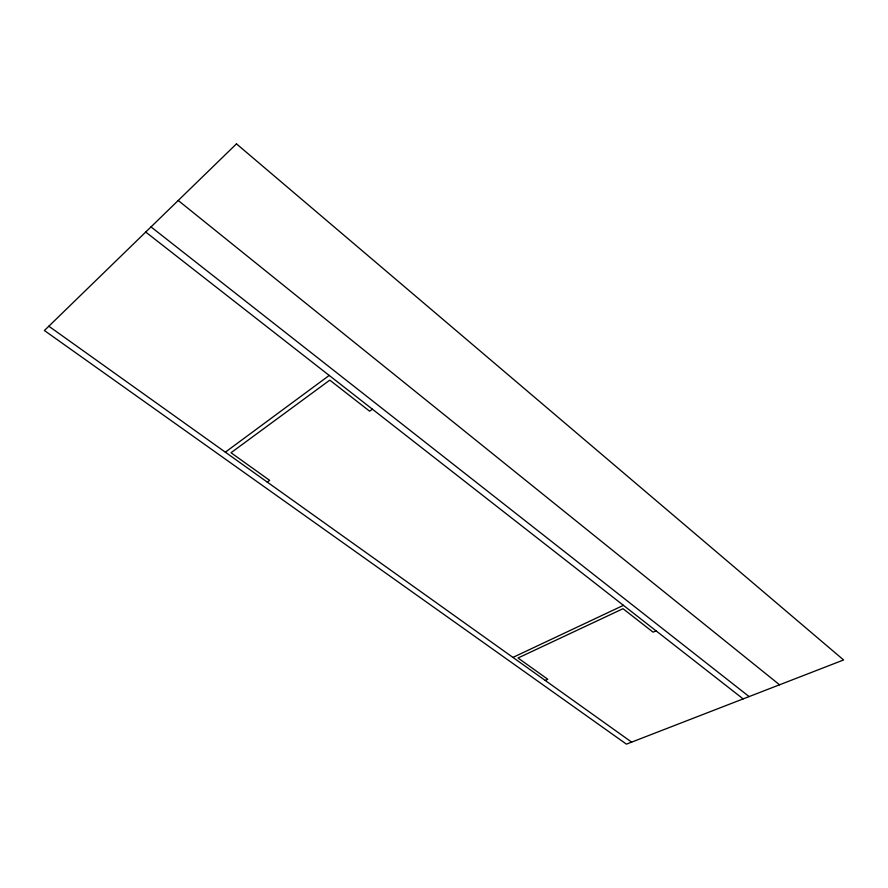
<?xml version="1.0" encoding="UTF-8"?>
<svg xmlns="http://www.w3.org/2000/svg" width="888" height="888" viewBox="0 0 888 888"><rect width="100%" height="100%" fill="white"/><g stroke="black" fill="none" stroke-linecap="round" stroke-linejoin="round"><path stroke-width="1.33" d="M225.33 452.17L329.215 375.435M267.221 482.062L269.663 480.375L231.013 452.736L329.792 380.142L369.597 411.177L372.438 409.213M512.931 657.409L623.42 605.339M545.188 680.43L547.785 679.265L518.037 657.997L623.01 608.713L653.091 632.156L656.043 630.835M48.829 326.218L631.645 742.124M145.721 232.046L743.156 698.9M151.016 226.906L749.117 696.592M178.211 200.477L779.542 684.792M236.474 143.856L44.4 330.525L626.44 744.144L843.6 659.962L236.474 143.856"/></g></svg>
